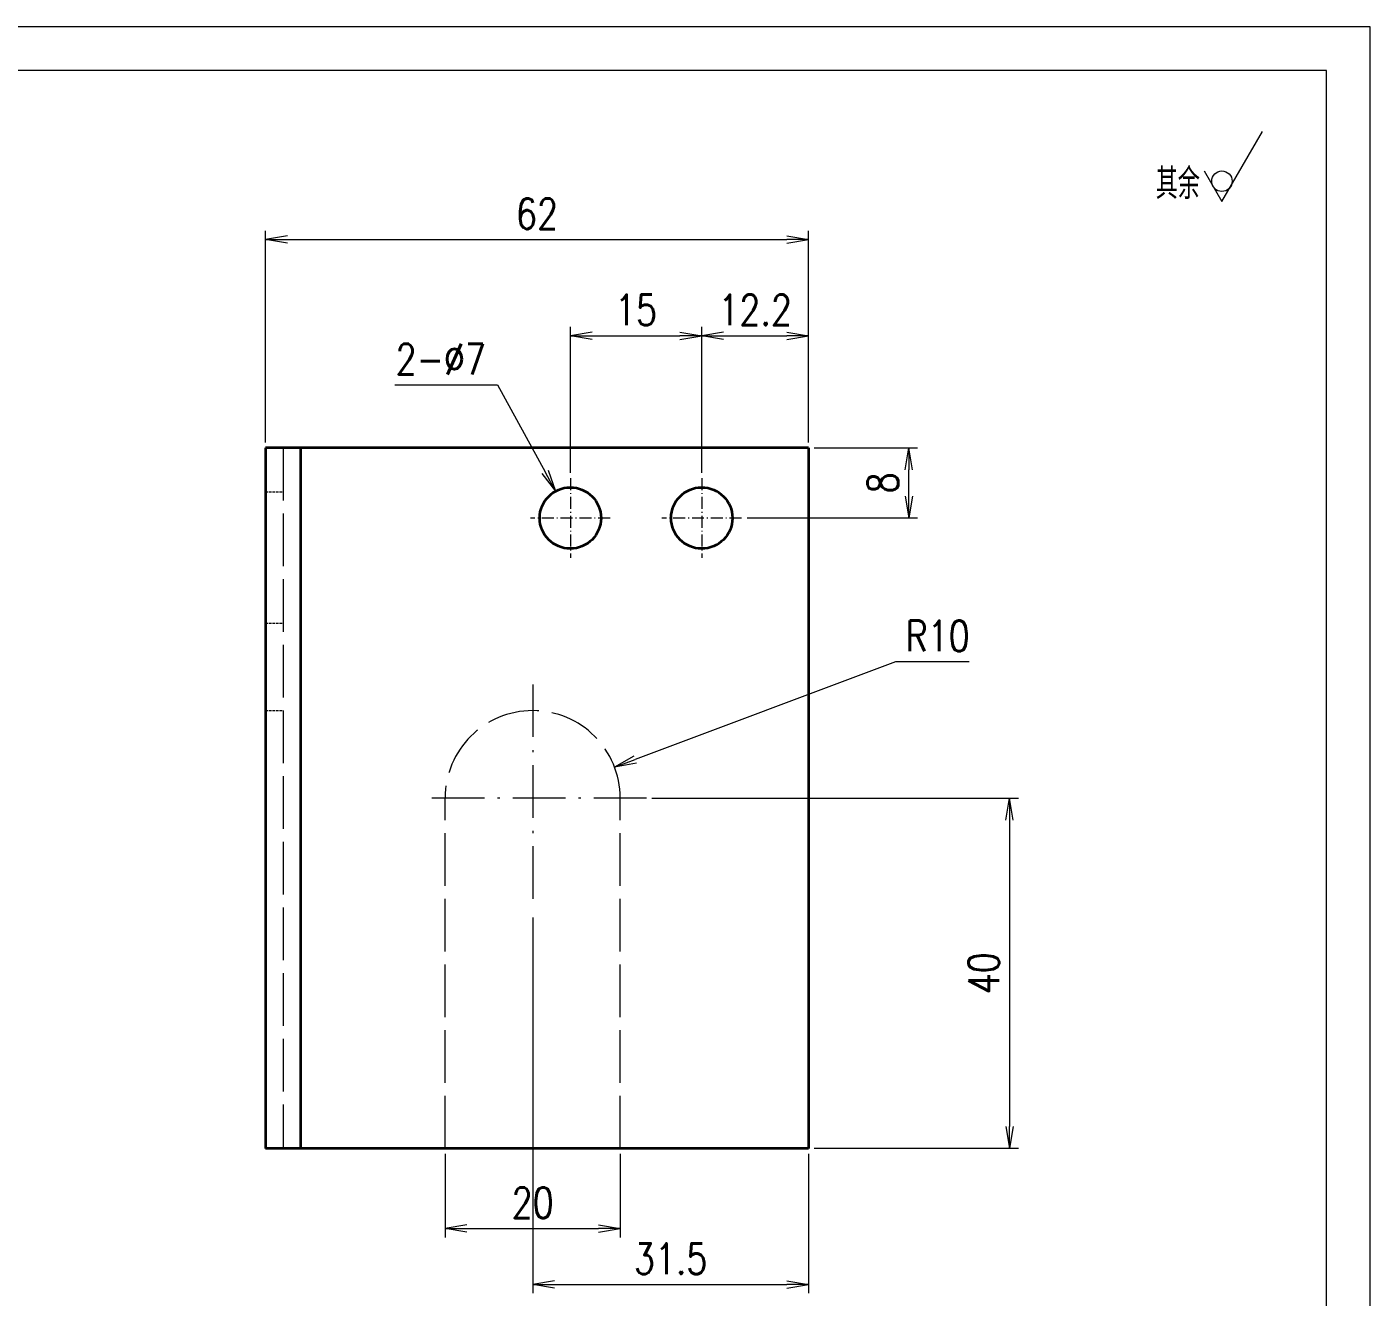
# Model space of a CAD drawing. Header units: millimetres. Extents: x 1333 to 359964, y -52803 to -5704.
# Drawn here: x 168405.5 to 168558.9, y -34418.5 to -34273.4 of the extents above; entities that cross this region are included whole.
import ezdxf

# ---------------------------------------------------------------- set-up
doc = ezdxf.new("R2010")
doc.units = ezdxf.units.MM
doc.header["$LTSCALE"] = 0.5
for name, pattern in [('AM_ISO02W050x2', [3.75, 3, -0.75]), ('AM_ISO08W050x2', [9, 6, -0.75, 1.5, -0.75]), ('DASHDOT', [18.5, 12, -3, 0.5, -3]), ('DASHED', [15, 12, -3]), ('DOT2', [0.125, 0, -0.125])]:
    doc.linetypes.add(name, pattern=pattern)
for name, color, linetype, lineweight in [('中心线', 2, 'AM_ISO08W050x2', 18), ('图框', 7, 'Continuous', 18), ('标注线', 3, 'Continuous', 18), ('粗实线', 7, 'Continuous', 35), ('虚线', 1, 'AM_ISO02W050x2', 18)]:
    doc.layers.add(name, color=color, linetype=linetype, lineweight=lineweight)
doc.layers.add('打印-禁用', color=7, linetype='Continuous', lineweight=15, plot=False)
doc.styles.add('DIM', font='romans.shx', dxfattribs={"width": 0.8, "bigfont": 'bigfont.shx'})
doc.styles.add('机械长仿宋', font='gbenor.shx', dxfattribs={"height": 1, "bigfont": 'gbcbig.shx'})
doc.dimstyles.new('DEH 1-1$0', dxfattribs={"dimtxt": 3.5, "dimasz": 2.5, "dimexe": 1, "dimexo": 0.625, "dimgap": 1.2, "dimtad": 1, "dimzin": 9, "dimdsep": 46, "dimtxsty": 'DIM', "dimblk": 'OPEN', "dimcen": 0, "dimclrd": 8, "dimclre": 8, "dimclrt": 2, "dimazin": 2, "dimtfac": 0.5, "dimtmove": 0, "dimatfit": 3, "dimldrblk": 'OPEN', "dimfxl": 0, "dimtolj": 2, "dimlwd": 18, "dimlwe": 18, "dimarcsym": 0})
doc.dimstyles.new('DEH 1-1$3', dxfattribs={"dimtxt": 3.5, "dimasz": 2.5, "dimexe": 1, "dimexo": 0.625, "dimgap": 1.2, "dimtad": 1, "dimtoh": 1, "dimdsep": 46, "dimtxsty": 'DIM', "dimblk": 'OPEN', "dimcen": 0, "dimclrd": 8, "dimclre": 8, "dimclrt": 2, "dimazin": 2, "dimtfac": 0.5, "dimtofl": 0, "dimtmove": 0, "dimatfit": 3, "dimldrblk": 'OPEN', "dimfxl": 0, "dimtolj": 2, "dimlwd": 18, "dimlwe": 18, "dimarcsym": 0})
doc.dimstyles.new('DEH 1-1$4', dxfattribs={"dimtxt": 3.5, "dimasz": 2.5, "dimexe": 1, "dimexo": 0.625, "dimgap": 1.2, "dimtad": 1, "dimtoh": 1, "dimdsep": 46, "dimtxsty": 'DIM', "dimblk": 'OPEN', "dimcen": 0, "dimclrd": 8, "dimclre": 8, "dimclrt": 2, "dimazin": 2, "dimtfac": 0.5, "dimtofl": 0, "dimtmove": 0, "dimatfit": 3, "dimldrblk": 'OPEN', "dimfxl": 0, "dimtolj": 2, "dimlwd": 18, "dimlwe": 18, "dimarcsym": 0})

# ---------------------------------------------------------------- blocks, each defined once
blk = doc.blocks.new('GZDEH零件A3图框V01版')
at = {"layer": '图框', "linetype": 'Continuous'}
for p, q in [((3272.49, -1554.46), (2882.49, -1554.46)), ((3272.49, -1832.96), (3272.49, -1554.46))]:
    blk.add_line(p, q, dxfattribs=at)
at = {"layer": '打印-禁用', "linetype": 'Continuous'}
for p, q in [((3277.49, -1549.46), (2857.49, -1549.46)), ((3277.49, -1846.46), (3277.49, -1549.46))]:
    blk.add_line(p, q, dxfattribs=at)
blk = doc.blocks.new('DEH A3')
at = {"layer": '图框'}
blk.add_blockref('GZDEH零件A3图框V01版', (-2857.49, 1846.46), dxfattribs=at)
blk = doc.blocks.new('FINISHER_NON')
at = {"layer": '标注线'}
for p, q in [((0, 0), (4.62, 8)), ((-2.02, 3.5), (0, 0))]:
    blk.add_line(p, q, dxfattribs=at)
blk.add_circle((0, 2.33), 1.17, dxfattribs=at)
blk = doc.blocks.new('其余不去材料')
at = {"layer": '标注线'}
blk.add_blockref('FINISHER_NON', (0, 0), dxfattribs=at)
at = {"layer": '标注线', "color": 7, "linetype": 'DOT2', "style": '机械长仿宋'}
blk.add_text('其余', height=3.5, dxfattribs=at).set_placement((-7.56, 0.3))
blk = doc.blocks.new('_Open')
at = {"color": 0, "linetype": 'ByBlock', "lineweight": -2}
for p, q in [((-1, 0.167), (0, 0)), ((-1, -0.167), (0, 0)), ((0, 0), (-1, 0))]:
    blk.add_line(p, q, dxfattribs=at)
blk = doc.blocks.new('*D456')
at = {"layer": 'Defpoints', "color": 0, "transparency": 16777216}
for p in [(168463.26, -34374.5), (168494.76, -34401.5), (168494.76, -34417.06)]:
    blk.add_point(p, dxfattribs=at)
at = {"layer": '标注线', "color": 8, "lineweight": 18, "transparency": 16777216}
for p, q in [((168463.26, -34375.13), (168463.26, -34418.06)), ((168494.76, -34402.13), (168494.76, -34418.06)), ((168465.76, -34417.06), (168492.26, -34417.06))]:
    blk.add_line(p, q, dxfattribs=at)
at = {"layer": '标注线', "color": 8, "lineweight": 18, "transparency": 16777216, "xscale": 2.5, "yscale": 2.5, "zscale": 2.5, "rotation": 180}
blk.add_blockref('_Open', (168463.26, -34417.06), dxfattribs=at)
at = {"layer": '标注线', "color": 8, "lineweight": 18, "transparency": 16777216, "xscale": 2.5, "yscale": 2.5, "zscale": 2.5}
blk.add_blockref('_Open', (168494.76, -34417.06), dxfattribs=at)
at = {"layer": '标注线', "color": 2, "transparency": 16777216, "insert": (168479.01, -34414.11), "char_height": 3.5, "attachment_point": 5, "style": 'DIM'}
blk.add_mtext('\\A2;31.5', dxfattribs=at)
blk = doc.blocks.new('*D457')
at = {"layer": 'Defpoints', "color": 0, "transparency": 16777216}
for p in [(168476.26, -34361.5), (168494.76, -34401.5), (168517.71, -34401.5)]:
    blk.add_point(p, dxfattribs=at)
at = {"layer": '标注线', "color": 8, "lineweight": 18, "transparency": 16777216}
for p, q in [((168476.88, -34361.5), (168518.71, -34361.5)), ((168517.71, -34364), (168517.71, -34399)), ((168495.39, -34401.5), (168518.71, -34401.5))]:
    blk.add_line(p, q, dxfattribs=at)
at = {"layer": '标注线', "color": 8, "lineweight": 18, "transparency": 16777216, "xscale": 2.5, "yscale": 2.5, "zscale": 2.5}
for p, rotation in [((168517.71, -34361.5), 90), ((168517.71, -34401.5), 270)]:
    blk.add_blockref('_Open', p, dxfattribs=dict(at, rotation=rotation))
at = {"layer": '标注线', "color": 2, "transparency": 16777216, "insert": (168514.76, -34381.5), "char_height": 3.5, "attachment_point": 5, "rotation": 90, "style": 'DIM'}
blk.add_mtext('\\A2;40', dxfattribs=at)
blk = doc.blocks.new('*D458')
at = {"layer": 'Defpoints', "color": 0, "transparency": 16777216}
for p in [(168453.26, -34401.5), (168473.26, -34401.5), (168473.26, -34410.67)]:
    blk.add_point(p, dxfattribs=at)
at = {"layer": '标注线', "color": 8, "lineweight": 18, "transparency": 16777216}
for p, q in [((168453.26, -34402.13), (168453.26, -34411.67)), ((168473.26, -34402.13), (168473.26, -34411.67)), ((168455.76, -34410.67), (168470.76, -34410.67))]:
    blk.add_line(p, q, dxfattribs=at)
at = {"layer": '标注线', "color": 8, "lineweight": 18, "transparency": 16777216, "xscale": 2.5, "yscale": 2.5, "zscale": 2.5, "rotation": 180}
blk.add_blockref('_Open', (168453.26, -34410.67), dxfattribs=at)
at = {"layer": '标注线', "color": 8, "lineweight": 18, "transparency": 16777216, "xscale": 2.5, "yscale": 2.5, "zscale": 2.5}
blk.add_blockref('_Open', (168473.26, -34410.67), dxfattribs=at)
at = {"layer": '标注线', "color": 2, "transparency": 16777216, "insert": (168463.26, -34407.72), "char_height": 3.5, "attachment_point": 5, "style": 'DIM'}
blk.add_mtext('\\A2;20', dxfattribs=at)
blk = doc.blocks.new('*D459')
at = {"layer": 'Defpoints', "color": 0, "transparency": 16777216}
for p in [(168472.62, -34357.98), (168463.26, -34361.5)]:
    blk.add_point(p, dxfattribs=at)
at = {"layer": '标注线', "color": 8, "lineweight": 18, "transparency": 16777216}
for p, q in [((168504.69, -34345.92), (168474.96, -34357.1)), ((168513.09, -34345.92), (168504.69, -34345.92))]:
    blk.add_line(p, q, dxfattribs=at)
at = {"layer": '标注线', "color": 8, "lineweight": 18, "transparency": 16777216, "xscale": 2.5, "yscale": 2.5, "zscale": 2.5, "rotation": 200.610034449852}
blk.add_blockref('_Open', (168472.62, -34357.98), dxfattribs=at)
at = {"layer": '标注线', "color": 2, "transparency": 16777216, "insert": (168509.49, -34342.97), "char_height": 3.5, "attachment_point": 5, "style": 'DIM'}
blk.add_mtext('\\A2;R10', dxfattribs=at)
blk = doc.blocks.new('*D460')
at = {"layer": 'Defpoints', "color": 0, "transparency": 16777216}
for p in [(168494.76, -34308.68), (168494.76, -34321.5), (168482.56, -34324.95)]:
    blk.add_point(p, dxfattribs=at)
at = {"layer": '标注线', "color": 8, "lineweight": 18, "transparency": 16777216}
for p, q in [((168482.56, -34324.33), (168482.56, -34307.68)), ((168485.06, -34308.68), (168492.26, -34308.68)), ((168494.76, -34320.88), (168494.76, -34307.68))]:
    blk.add_line(p, q, dxfattribs=at)
at = {"layer": '标注线', "color": 8, "lineweight": 18, "transparency": 16777216, "xscale": 2.5, "yscale": 2.5, "zscale": 2.5, "rotation": 180}
blk.add_blockref('_Open', (168482.56, -34308.68), dxfattribs=at)
at = {"layer": '标注线', "color": 8, "lineweight": 18, "transparency": 16777216, "xscale": 2.5, "yscale": 2.5, "zscale": 2.5}
blk.add_blockref('_Open', (168494.76, -34308.68), dxfattribs=at)
at = {"layer": '标注线', "color": 2, "transparency": 16777216, "insert": (168488.66, -34305.73), "char_height": 3.5, "attachment_point": 5, "style": 'DIM'}
blk.add_mtext('\\A2;12.2', dxfattribs=at)
blk = doc.blocks.new('*D461')
at = {"layer": 'Defpoints', "color": 0, "transparency": 16777216}
for p in [(168482.56, -34308.68), (168467.56, -34324.95), (168482.56, -34324.95)]:
    blk.add_point(p, dxfattribs=at)
at = {"layer": '标注线', "color": 8, "lineweight": 18, "transparency": 16777216}
for p, q in [((168467.56, -34324.33), (168467.56, -34307.68)), ((168470.06, -34308.68), (168480.06, -34308.68)), ((168482.56, -34324.33), (168482.56, -34307.68))]:
    blk.add_line(p, q, dxfattribs=at)
at = {"layer": '标注线', "color": 8, "lineweight": 18, "transparency": 16777216, "xscale": 2.5, "yscale": 2.5, "zscale": 2.5, "rotation": 180}
blk.add_blockref('_Open', (168467.56, -34308.68), dxfattribs=at)
at = {"layer": '标注线', "color": 8, "lineweight": 18, "transparency": 16777216, "xscale": 2.5, "yscale": 2.5, "zscale": 2.5}
blk.add_blockref('_Open', (168482.56, -34308.68), dxfattribs=at)
at = {"layer": '标注线', "color": 2, "transparency": 16777216, "insert": (168475.06, -34305.73), "char_height": 3.5, "attachment_point": 5, "style": 'DIM'}
blk.add_mtext('\\A2;15', dxfattribs=at)
blk = doc.blocks.new('*D462')
at = {"layer": 'Defpoints', "color": 0, "transparency": 16777216}
for p in [(168494.76, -34321.5), (168506.19, -34321.5), (168487.11, -34329.5)]:
    blk.add_point(p, dxfattribs=at)
at = {"layer": '标注线', "color": 8, "lineweight": 18, "transparency": 16777216}
for p, q in [((168495.39, -34321.5), (168507.19, -34321.5)), ((168506.19, -34327), (168506.19, -34324)), ((168487.74, -34329.5), (168507.19, -34329.5))]:
    blk.add_line(p, q, dxfattribs=at)
at = {"layer": '标注线', "color": 8, "lineweight": 18, "transparency": 16777216, "xscale": 2.5, "yscale": 2.5, "zscale": 2.5}
for p, rotation in [((168506.19, -34321.5), 90), ((168506.19, -34329.5), 270)]:
    blk.add_blockref('_Open', p, dxfattribs=dict(at, rotation=rotation))
at = {"layer": '标注线', "color": 2, "transparency": 16777216, "insert": (168503.24, -34325.5), "char_height": 3.5, "attachment_point": 5, "rotation": 90, "style": 'DIM'}
blk.add_mtext('\\A2;8', dxfattribs=at)
blk = doc.blocks.new('*D463')
at = {"layer": 'Defpoints', "color": 0, "transparency": 16777216}
for p in [(168465.88, -34326.43), (168469.24, -34332.57)]:
    blk.add_point(p, dxfattribs=at)
at = {"layer": '标注线', "color": 8, "lineweight": 18, "transparency": 16777216}
for p, q in [((168447.51, -34314.3), (168459.24, -34314.3)), ((168459.24, -34314.3), (168464.68, -34324.24))]:
    blk.add_line(p, q, dxfattribs=at)
at = {"layer": '标注线', "color": 8, "lineweight": 18, "transparency": 16777216, "xscale": 2.5, "yscale": 2.5, "zscale": 2.5, "rotation": 298.6964969264731}
blk.add_blockref('_Open', (168465.88, -34326.43), dxfattribs=at)
at = {"layer": '标注线', "color": 2, "transparency": 16777216, "insert": (168452.77, -34311.35), "char_height": 3.5, "attachment_point": 5, "style": 'DIM'}
blk.add_mtext('\\A2;{\\Fromans,bigfont|c134;2-}∅7', dxfattribs=at)
blk = doc.blocks.new('*D465')
at = {"layer": 'Defpoints', "color": 0, "transparency": 16777216}
for p in [(168494.76, -34297.7), (168432.76, -34321.5), (168494.76, -34321.5)]:
    blk.add_point(p, dxfattribs=at)
at = {"layer": '标注线', "color": 8, "lineweight": 18, "transparency": 16777216}
for p, q in [((168432.76, -34320.88), (168432.76, -34296.7)), ((168435.26, -34297.7), (168492.26, -34297.7)), ((168494.76, -34320.88), (168494.76, -34296.7))]:
    blk.add_line(p, q, dxfattribs=at)
at = {"layer": '标注线', "color": 8, "lineweight": 18, "transparency": 16777216, "xscale": 2.5, "yscale": 2.5, "zscale": 2.5, "rotation": 180}
blk.add_blockref('_Open', (168432.76, -34297.7), dxfattribs=at)
at = {"layer": '标注线', "color": 8, "lineweight": 18, "transparency": 16777216, "xscale": 2.5, "yscale": 2.5, "zscale": 2.5}
blk.add_blockref('_Open', (168494.76, -34297.7), dxfattribs=at)
at = {"layer": '标注线', "color": 2, "transparency": 16777216, "insert": (168463.76, -34294.75), "char_height": 3.5, "attachment_point": 5, "style": 'DIM'}
blk.add_mtext('\\A2;62', dxfattribs=at)

msp = doc.modelspace()

# ---------------------------------------------------------------- linework, layer by layer
at = {"layer": '中心线', "linetype": 'DASHDOT', "ltscale": 0.2275}
for p, q in [((168467.562, -34324.954), (168467.562, -34334.054)), ((168482.562, -34324.954), (168482.562, -34334.054))]:
    msp.add_line(p, q, dxfattribs=at)
at = {"layer": '中心线', "linetype": 'DASHDOT', "ltscale": 0.227499}
for p, q in [((168472.112, -34329.504), (168463.012, -34329.504)), ((168487.112, -34329.504), (168478.012, -34329.504))]:
    msp.add_line(p, q, dxfattribs=at)
at = {"layer": '中心线', "linetype": 'DASHDOT'}
for p, q in [((168463.26, -34348.504), (168463.26, -34374.504)), ((168476.26, -34361.504), (168450.26, -34361.504))]:
    msp.add_line(p, q, dxfattribs=at)
at = {"layer": '粗实线', "ltscale": 0.100001}
for p, q in [((168436.762, -34321.504), (168432.762, -34321.504)), ((168436.762, -34401.504), (168432.762, -34401.504))]:
    msp.add_line(p, q, dxfattribs=at)
at = {"layer": '粗实线'}
for p, q in [((168432.762, -34321.504), (168432.762, -34401.504)), ((168494.762, -34321.504), (168436.762, -34321.504)), ((168436.762, -34321.504), (168436.762, -34401.504)), ((168494.762, -34321.504), (168494.762, -34401.504)), ((168494.762, -34401.504), (168436.762, -34401.504)), ((168494.76, -34401.504), (168473.26, -34401.504))]:
    msp.add_line(p, q, dxfattribs=at)
for centre in [(168467.562, -34329.504), (168482.562, -34329.504)]:
    msp.add_circle(centre, 3.5, dxfattribs=at)
at = {"layer": '虚线', "linetype": 'DASHED'}
for p, q in [((168434.762, -34321.504), (168434.762, -34401.504)), ((168436.76, -34321.504), (168436.76, -34401.504)), ((168436.76, -34321.504), (168436.76, -34401.504)), ((168436.762, -34321.504), (168436.762, -34401.504)), ((168453.26, -34401.504), (168453.26, -34361.504)), ((168473.26, -34401.504), (168473.26, -34361.504))]:
    msp.add_line(p, q, dxfattribs=at)
at = {"layer": '虚线', "linetype": 'DASHED', "ltscale": 0.05}
for p, q in [((168432.76, -34326.504), (168434.76, -34326.504)), ((168432.761, -34326.504), (168434.761, -34326.504)), ((168432.76, -34341.504), (168434.76, -34341.504)), ((168432.761, -34341.504), (168434.761, -34341.504)), ((168432.761, -34351.504), (168434.761, -34351.504))]:
    msp.add_line(p, q, dxfattribs=at)
at = {"layer": '虚线', "linetype": 'DASHED', "ltscale": 3.87057e-05}
msp.add_line((168432.762, -34401.504), (168432.76, -34401.504), dxfattribs=at)
at = {"layer": '虚线', "linetype": 'DASHED'}
msp.add_arc((168463.26, -34361.504), 10, 360, 180, dxfattribs=at)

# ---------------------------------------------------------------- block references
at = {"layer": '图框'}
msp.add_blockref('DEH A3', (168138.865, -34570.402), dxfattribs=at)
at = {"layer": '标注线'}
msp.add_blockref('其余不去材料', (168541.946, -34293.366), dxfattribs=at)

# ---------------------------------------------------------------- dimensions: what is measured, and where the dimension line sits
for base, p1, p2, picture, middle in [((168494.762, -34297.7), (168432.762, -34321.504), (168494.762, -34321.504), '*D465', (168463.762, -34294.75)), ((168482.562, -34308.683), (168467.562, -34324.954), (168482.562, -34324.954), '*D461', (168475.062, -34305.733)), ((168494.762, -34308.683), (168482.562, -34324.954), (168494.762, -34321.504), '*D460', (168488.662, -34305.733)), ((168494.76, -34417.059), (168463.26, -34374.504), (168494.76, -34401.504), '*D456', (168479.01, -34414.109)), ((168473.26, -34410.668), (168453.26, -34401.504), (168473.26, -34401.504), '*D458', (168463.26, -34407.718))]:
    dim = msp.add_linear_dim(base=base, p1=p1, p2=p2, dimstyle='DEH 1-1$0', dxfattribs=at)
    dim.commit()
    dim.dimension.update_dxf_attribs({"geometry": picture, "text_midpoint": middle})
dim = msp.add_diameter_dim_2p(p1=(168469.242, -34332.574), p2=(168465.881, -34326.433), text='{\\Fromans,bigfont|c134;2-}<>', dimstyle='DEH 1-1$3', dxfattribs=at)
dim.commit()
dim.dimension.update_dxf_attribs({"geometry": '*D463', "text_midpoint": (168452.774, -34314.302), "dimtype": 163})
for base, p1, p2, picture, middle in [((168506.193, -34321.504), (168487.112, -34329.504), (168494.762, -34321.504), '*D462', (168503.243, -34325.504)), ((168517.708, -34401.504), (168476.26, -34361.504), (168494.762, -34401.504), '*D457', (168514.758, -34381.504))]:
    dim = msp.add_linear_dim(base=base, p1=p1, p2=p2, angle=90, dimstyle='DEH 1-1$0', dxfattribs=at)
    dim.commit()
    dim.dimension.update_dxf_attribs({"geometry": picture, "text_midpoint": middle})
dim = msp.add_radius_dim(center=(168463.26, -34361.504), mpoint=(168472.62, -34357.984), dimstyle='DEH 1-1$4', dxfattribs=at)
dim.commit()
dim.dimension.update_dxf_attribs({"geometry": '*D459', "text_midpoint": (168509.494, -34345.922), "dimtype": 164})

doc.saveas('drawing.dxf')
